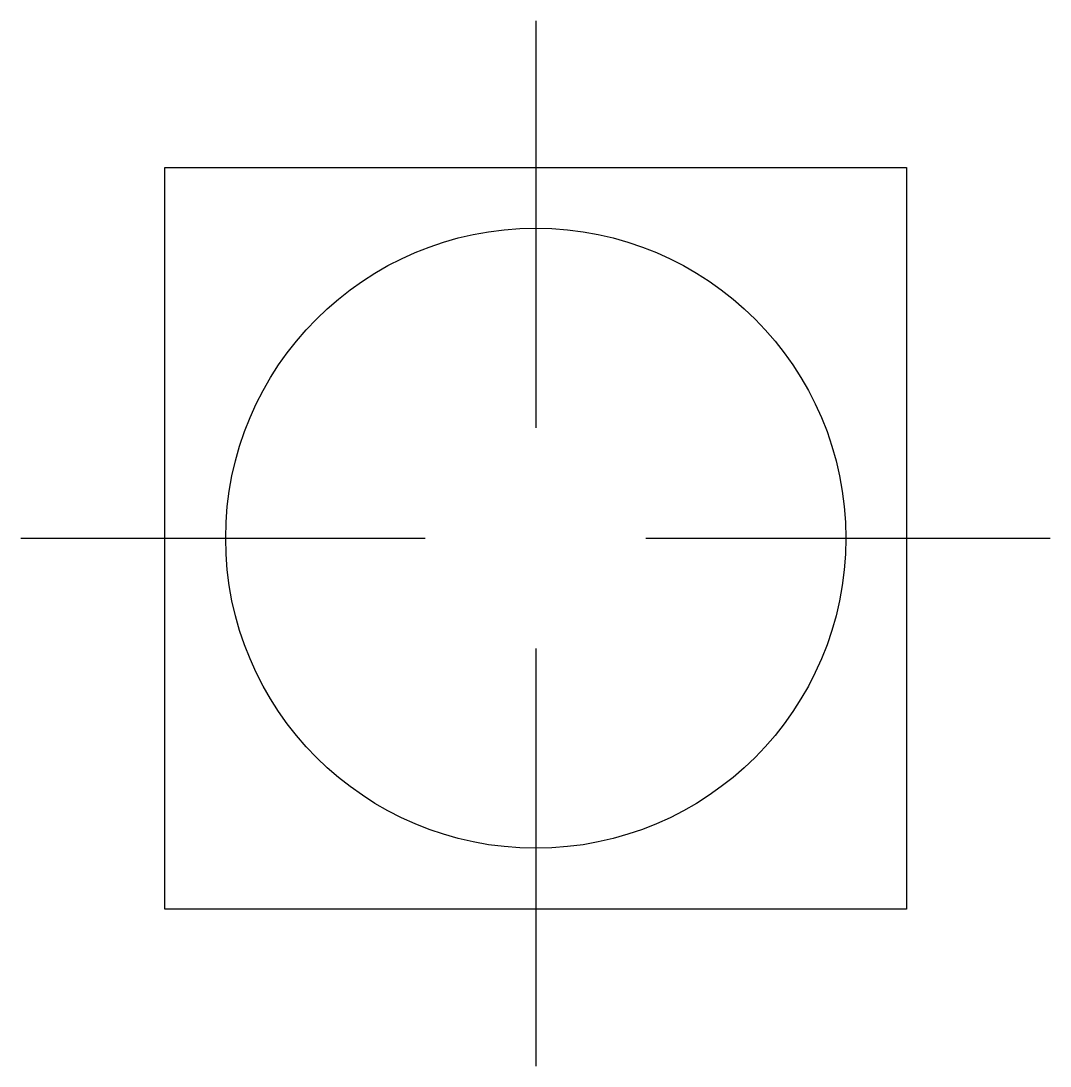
# Model space of a CAD drawing. Extents: x 178405 to 178625, y 11714 to 11938.
import ezdxf

# ---------------------------------------------------------------- set-up
doc = ezdxf.new("R2010")
doc.units = 0
doc.header["$LTSCALE"] = 20
doc.header["$MEASUREMENT"] = 0
for name, color, linetype in [('4', 5, 'CONTINUOUS'), ('LAYER1', 2, 'CONTINUOUS'), ('填充', 4, 'CONTINUOUS')]:
    doc.layers.add(name, color=color, linetype=linetype)

msp = doc.modelspace()

# ---------------------------------------------------------------- linework, layer by layer
at = {"layer": '4', "linetype": 'BYBLOCK', "ltscale": 2}
for p, q in [((178514.73, 11937.63), (178514.73, 11850.49)), ((178404.53, 11826.88), (178491.06, 11826.88)), ((178538.28, 11826.88), (178624.81, 11826.88)), ((178514.73, 11803.26), (178514.73, 11713.87))]:
    msp.add_line(p, q, dxfattribs=at)
at = {"layer": 'LAYER1', "linetype": 'BYBLOCK', "ltscale": 2}
msp.add_circle((178514.73, 11826.88), 66.37, dxfattribs=at)
at = {"layer": '填充', "linetype": 'BYBLOCK'}
msp.add_lwpolyline([(178435.36, 11906.25), (178594.11, 11906.25), (178594.11, 11747.5), (178435.36, 11747.5)], close=True, dxfattribs=at)

doc.saveas('drawing.dxf')
